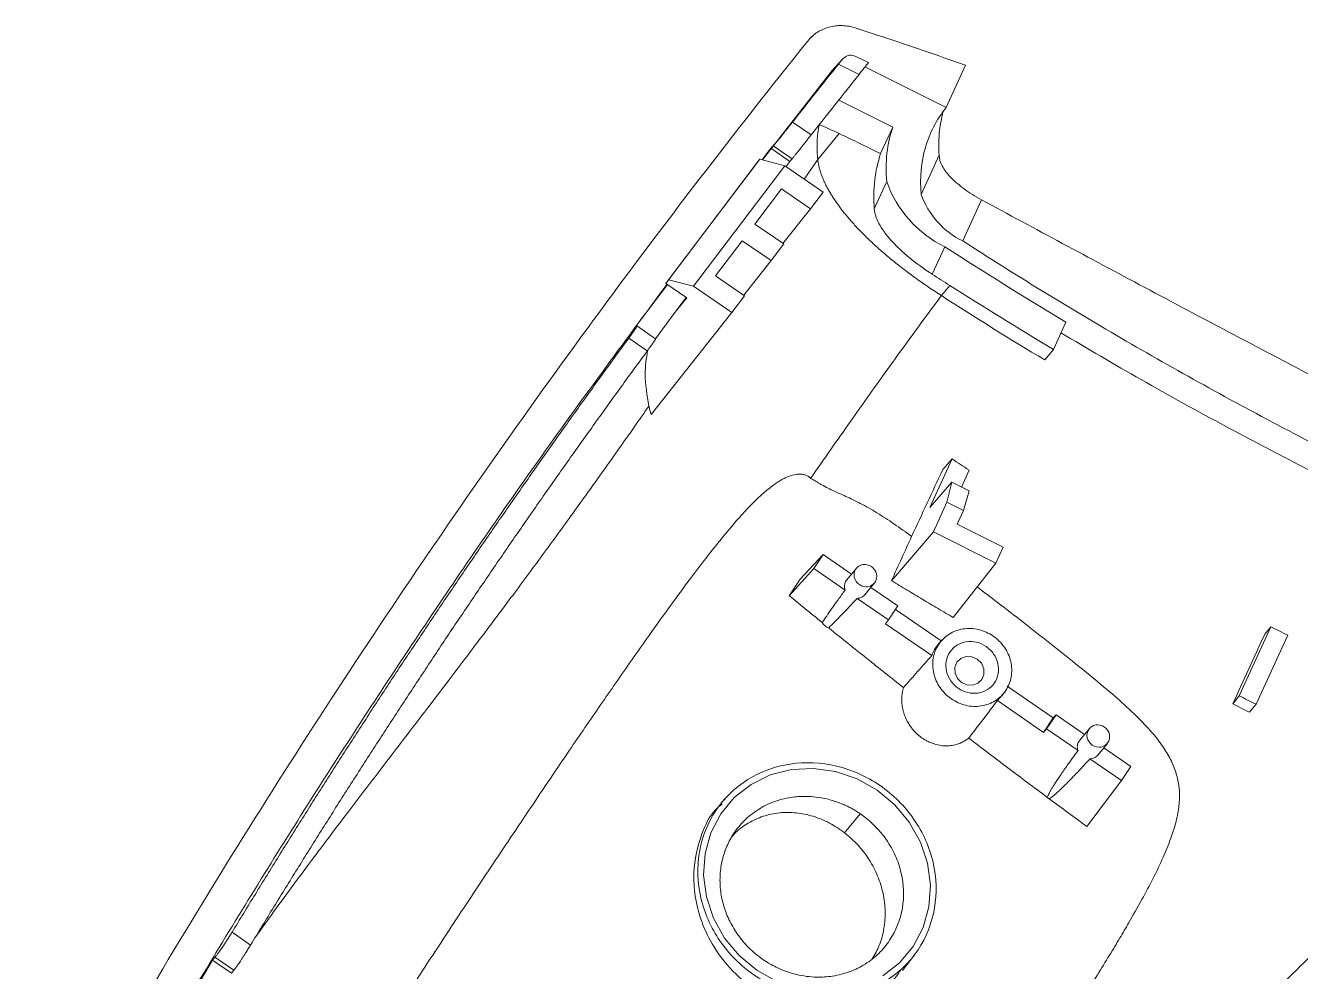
# Model space of a CAD drawing. Header units: inches. Extents: x 1424 to 4050, y 1126 to 1517.
# Drawn here: x 2724.01 to 2756.88, y 1257.58 to 1281.97 of the extents above; entities that cross this region are included whole.
import ezdxf

# ---------------------------------------------------------------- set-up
doc = ezdxf.new("R2010")
doc.units = ezdxf.units.IN
doc.header["$LTSCALE"] = 15

msp = doc.modelspace()

# ---------------------------------------------------------------- linework, layer by layer
at = {"color": 7, "linetype": 'Continuous', "lineweight": 15}
for p, q in [((2744.281, 1281.682), (2744.257, 1281.651)), ((2744.77, 1280.764), (2745.046, 1281.068)), ((2745.069, 1281.095), (2744.789, 1280.787)), ((2744.969, 1280.971), (2745.499, 1280.705)), ((2745.741, 1281.009), (2745.436, 1281.162)), ((2747.745, 1279.85), (2745.652, 1280.9)), ((2747.745, 1279.85), (2748.243, 1280.941)), ((2743.013, 1278.5), (2744.77, 1280.764)), ((2744.975, 1280.044), (2746.368, 1279.344)), ((2744.266, 1279.149), (2743.787, 1279.478)), ((2746.368, 1279.344), (2746.057, 1278.663)), ((2744.436, 1278.513), (2744.984, 1279.182)), ((2743.226, 1278.8), (2743.001, 1278.503)), ((2743.226, 1278.8), (2743.288, 1278.868)), ((2743.719, 1278.46), (2743.226, 1278.8)), ((2743.288, 1278.868), (2743.777, 1278.531)), ((2747.101, 1277.613), (2747.562, 1278.621)), ((2742.875, 1278.432), (2740.516, 1275.319)), ((2740.59, 1275.409), (2742.946, 1278.518)), ((2743.586, 1278.348), (2741.236, 1275.247)), ((2742.946, 1278.518), (2742.875, 1278.432)), ((2742.946, 1278.518), (2743.586, 1278.348)), ((2743.586, 1278.348), (2744.571, 1277.67)), ((2743.616, 1278.327), (2743.719, 1278.46)), ((2743.719, 1278.46), (2743.777, 1278.531)), ((2745.892, 1277.239), (2746.212, 1277.941)), ((2742.812, 1276.847), (2743.5, 1277.755)), ((2743.5, 1277.755), (2744.246, 1277.242)), ((2744.571, 1277.67), (2744.246, 1277.242)), ((2744.246, 1277.242), (2743.539, 1276.347)), ((2748.657, 1277.474), (2748.172, 1276.414)), ((2742.812, 1276.847), (2743.558, 1276.334)), ((2741.8, 1275.511), (2742.488, 1276.419)), ((2743.233, 1275.905), (2742.488, 1276.419)), ((2743.558, 1276.334), (2743.233, 1275.905)), ((2747.711, 1276.262), (2747.388, 1275.554)), ((2742.526, 1275.011), (2743.233, 1275.905)), ((2740.563, 1275.287), (2739.681, 1274.123)), ((2740.59, 1275.409), (2740.516, 1275.319)), ((2740.516, 1275.319), (2741.063, 1274.943)), ((2741.236, 1275.247), (2740.59, 1275.409)), ((2741.8, 1275.511), (2742.545, 1274.997)), ((2747.837, 1275.266), (2747.622, 1275.003)), ((2740.75, 1274.565), (2741.046, 1274.954)), ((2740.75, 1274.565), (2741.063, 1274.943)), ((2741.236, 1275.247), (2742.221, 1274.569)), ((2742.545, 1274.997), (2742.221, 1274.569)), ((2740.138, 1271.935), (2742.221, 1274.569)), ((2740.251, 1273.89), (2740.75, 1274.565)), ((2750.833, 1274.322), (2750.509, 1273.615)), ((2739.681, 1274.123), (2739.743, 1274.191)), ((2740.261, 1273.883), (2739.759, 1274.229)), ((2740.042, 1273.579), (2739.564, 1273.908)), ((2750.509, 1273.615), (2750.288, 1273.344)), ((2747.324, 1269.542), (2747.896, 1270.793)), ((2747.658, 1270.519), (2747.896, 1270.793)), ((2748.337, 1270.504), (2748.137, 1270.068)), ((2747.894, 1270.19), (2747.324, 1269.542)), ((2747.767, 1269.679), (2747.894, 1270.19)), ((2747.894, 1270.19), (2748.337, 1269.968)), ((2747.767, 1269.679), (2747.417, 1268.914)), ((2748.196, 1269.464), (2747.767, 1269.679)), ((2748.337, 1269.968), (2748.196, 1269.464)), ((2748.033, 1269.107), (2748.196, 1269.464)), ((2748.033, 1269.107), (2749.214, 1268.514)), ((2746.336, 1267.653), (2747.417, 1268.914)), ((2749.027, 1268.106), (2747.417, 1268.914)), ((2749.214, 1268.514), (2749.027, 1268.106)), ((2743.981, 1267.689), (2744.572, 1268.33)), ((2744.33, 1267.967), (2744.572, 1268.33)), ((2744.572, 1268.33), (2745.305, 1267.825)), ((2747.928, 1266.704), (2749.027, 1268.106)), ((2744.33, 1267.967), (2743.702, 1267.267)), ((2745.139, 1267.409), (2744.33, 1267.967)), ((2745.432, 1267.979), (2745.183, 1267.677)), ((2743.981, 1267.689), (2743.702, 1267.267)), ((2745.647, 1267.292), (2745.896, 1267.594)), ((2745.804, 1267.482), (2746.499, 1267.003)), ((2746.257, 1266.64), (2745.448, 1267.197)), ((2746.499, 1267.003), (2746.257, 1266.64)), ((2746.439, 1266.912), (2747.619, 1266.1)), ((2746.185, 1266.545), (2746.257, 1266.64)), ((2747.375, 1265.725), (2746.185, 1266.545)), ((2755.302, 1264.684), (2756.114, 1266.462)), ((2756.114, 1266.462), (2755.965, 1266.282)), ((2747.636, 1266.119), (2747.559, 1266.034)), ((2756.549, 1266.253), (2755.733, 1264.468)), ((2749.182, 1264.688), (2749.251, 1264.779)), ((2749.314, 1264.933), (2750.503, 1264.114)), ((2749.178, 1264.691), (2749.066, 1264.561)), ((2750.255, 1263.742), (2749.066, 1264.561)), ((2755.132, 1264.48), (2755.302, 1264.684)), ((2755.561, 1264.261), (2755.733, 1264.468)), ((2750.503, 1264.114), (2750.255, 1263.742)), ((2750.335, 1263.831), (2750.577, 1264.194)), ((2750.503, 1264.114), (2750.577, 1264.194)), ((2750.577, 1264.194), (2751.31, 1263.69)), ((2750.335, 1263.831), (2750.255, 1263.742)), ((2751.144, 1263.274), (2750.335, 1263.831)), ((2751.437, 1263.843), (2751.188, 1263.542)), ((2751.652, 1263.157), (2751.902, 1263.458)), ((2751.809, 1263.346), (2752.504, 1262.867)), ((2752.262, 1262.504), (2751.453, 1263.061)), ((2752.504, 1262.867), (2752.262, 1262.504)), ((2751.371, 1261.318), (2752.262, 1262.504)), ((2742.06, 1262.048), (2741.945, 1261.922)), ((2745.126, 1261.155), (2745.529, 1261.645)), ((2729.337, 1258.59), (2729.815, 1258.261)), ((2728.829, 1257.87), (2727.206, 1255.094)), ((2728.895, 1257.944), (2728.829, 1257.87)), ((2729.321, 1257.531), (2728.829, 1257.87)), ((2729.383, 1257.608), (2728.895, 1257.944)), ((2746.623, 1257.604), (2746.929, 1258.01)), ((2729.321, 1257.531), (2729.383, 1257.608))]:
    msp.add_line(p, q, dxfattribs=at)
at = {"color": 8, "linetype": 'Continuous', "lineweight": 15}
msp.add_line((2744.087, 1278.003), (2744.436, 1278.513), dxfattribs=at)
at = {"color": 7, "linetype": 'Continuous', "lineweight": 15, "flags": 128}
for points in [[(2748.143, 1265.027), (2748.282, 1264.965), (2748.43, 1264.958), (2748.565, 1265.008), (2748.667, 1265.107), (2748.719, 1265.239), (2748.715, 1265.385), (2748.654, 1265.523), (2748.546, 1265.631), (2748.407, 1265.693), (2748.258, 1265.7), (2748.123, 1265.65), (2748.022, 1265.551), (2747.969, 1265.419), (2747.974, 1265.273), (2748.035, 1265.135), (2748.143, 1265.027)], [(2742.866, 1257.61), (2742.411, 1257.988), (2742.034, 1258.441), (2741.748, 1258.951), (2741.565, 1259.499), (2741.491, 1260.064), (2741.529, 1260.623), (2741.679, 1261.156), (2741.933, 1261.642), (2742.283, 1262.062), (2742.715, 1262.401), (2743.212, 1262.644), (2743.755, 1262.784), (2744.324, 1262.814), (2744.896, 1262.733), (2745.45, 1262.545), (2745.964, 1262.256), (2746.418, 1261.878), (2746.795, 1261.425), (2747.081, 1260.915), (2747.265, 1260.367), (2747.339, 1259.803), (2747.3, 1259.243), (2747.151, 1258.71), (2746.896, 1258.224), (2746.546, 1257.804), (2746.114, 1257.465)], [(2743.379, 1257.322), (2742.866, 1257.61)]]:
    msp.add_lwpolyline(points, dxfattribs=at)
at = {"color": 7, "linetype": 'Continuous', "lineweight": 15}
for centre, radius, start, end in [((2713.401, 1182.789), 104.153, 70.45578, 72.10626), ((2749.01, 1278.93), 2.967, 199.4769, 244.0578), ((2749.1, 1278.32), 2.12, 199.4769, 244.0578)]:
    msp.add_arc(centre, radius, start, end, dxfattribs=at)
for points, knots in [([(2745.402, 1281.904), (2745.289, 1281.94), (2745.176, 1281.96), (2744.946, 1281.967), (2744.832, 1281.953), (2744.616, 1281.894), (2744.513, 1281.848), (2744.329, 1281.728), (2744.246, 1281.653), (2744.177, 1281.567)], [0, 0, 0, 0, 0.25, 0.25, 0.5, 0.5, 0.75, 0.75, 1, 1, 1, 1]), ([(2744.177, 1281.567), (2742.288, 1279.213), (2740.451, 1276.819), (2736.878, 1271.954), (2735.143, 1269.481), (2731.779, 1264.466), (2730.149, 1261.921), (2726.999, 1256.762), (2725.478, 1254.149), (2724.012, 1251.502)], [0, 0, 0, 0, 0.25, 0.25, 0.5, 0.5, 0.75, 0.75, 1, 1, 1, 1]), ([(2745.046, 1281.068), (2745.083, 1281.104), (2745.161, 1281.182), (2745.298, 1281.213), (2745.388, 1281.179), (2745.436, 1281.161)], [0, 0, 0, 0, 0.293119, 0.623629, 1, 1, 1, 1]), ([(2744.969, 1280.971), (2744.771, 1280.723), (2744.375, 1280.227), (2743.983, 1279.728), (2743.787, 1279.478)], [0, 0, 0, 0, 0.4999875, 1, 1, 1, 1]), ([(2745.499, 1280.705), (2745.544, 1280.761), (2745.632, 1280.871), (2745.706, 1280.964), (2745.734, 1280.999), (2745.746, 1281.015), (2745.741, 1281.009), (2745.741, 1281.008)], [0, 0, 0, 0, 0.331432, 0.658022, 0.830185, 0.996632, 1, 1, 1, 1]), ([(2744.266, 1279.149), (2744.47, 1279.409), (2744.88, 1279.929), (2745.293, 1280.446), (2745.499, 1280.705)], [0, 0, 0, 0, 0.500013, 1, 1, 1, 1]), ([(2747.101, 1277.613), (2747.066, 1278.045), (2747.102, 1278.45), (2747.318, 1279.199), (2747.496, 1279.541), (2747.745, 1279.85)], [0, 0, 0, 0, 0.5, 0.5, 1, 1, 1, 1]), ([(2747.663, 1279.727), (2747.629, 1279.576), (2747.55, 1279.23), (2747.558, 1278.84), (2747.562, 1278.621)], [0, 0, 0, 0, 0.436728, 1, 1, 1, 1]), ([(2743.787, 1279.478), (2743.775, 1279.463), (2743.753, 1279.435), (2743.719, 1279.391), (2743.686, 1279.35), (2743.656, 1279.312), (2743.628, 1279.278), (2743.603, 1279.246), (2743.58, 1279.218), (2743.56, 1279.193), (2743.543, 1279.172), (2743.528, 1279.154), (2743.516, 1279.139), (2743.506, 1279.127), (2743.476, 1279.09), (2743.427, 1279.03), (2743.368, 1278.959), (2743.32, 1278.904), (2743.298, 1278.88), (2743.288, 1278.868)], [0, 0, 0, 0, 0.064004, 0.123764, 0.179277, 0.230545, 0.277566, 0.32034, 0.358866, 0.393144, 0.423174, 0.448955, 0.470487, 0.487769, 0.500802, 0.634244, 0.761916, 0.88383, 1, 1, 1, 1]), ([(2744.436, 1278.513), (2744.432, 1278.559), (2744.423, 1278.651), (2744.417, 1278.786), (2744.417, 1278.919), (2744.423, 1279.048), (2744.434, 1279.174), (2744.451, 1279.297), (2744.466, 1279.377), (2744.474, 1279.417)], [0, 0, 0, 0, 0.145428, 0.290013, 0.433747, 0.576619, 0.718624, 0.859754, 1, 1, 1, 1]), ([(2744.984, 1279.182), (2744.891, 1279.225), (2744.722, 1279.305), (2744.552, 1279.382), (2744.474, 1279.417)], [0, 0, 0, 0, 0.546016, 1, 1, 1, 1]), ([(2743.777, 1278.531), (2743.782, 1278.537), (2743.791, 1278.549), (2743.81, 1278.572), (2743.831, 1278.599), (2743.856, 1278.629), (2743.883, 1278.663), (2743.913, 1278.701), (2743.945, 1278.742), (2743.982, 1278.789), (2744.026, 1278.844), (2744.078, 1278.909), (2744.137, 1278.984), (2744.201, 1279.066), (2744.244, 1279.12), (2744.266, 1279.149)], [0, 0, 0, 0, 0.060196, 0.121048, 0.182559, 0.244732, 0.307569, 0.371073, 0.435246, 0.50009, 0.579873, 0.66976, 0.769746, 0.879828, 1, 1, 1, 1]), ([(2747.562, 1278.621), (2747.566, 1278.533), (2747.594, 1278.441), (2747.671, 1278.297), (2747.703, 1278.247), (2747.777, 1278.148), (2747.862, 1278.049), (2747.966, 1277.95), (2748.082, 1277.851), (2748.145, 1277.801), (2748.344, 1277.656), (2748.493, 1277.563), (2748.657, 1277.474)], [0, 0, 0, 0, 0.25, 0.25, 0.375, 0.375, 0.5, 0.625, 0.625, 0.75, 0.75, 1, 1, 1, 1]), ([(2747.622, 1275.003), (2747.565, 1275.04), (2747.451, 1275.114), (2747.285, 1275.226), (2747.123, 1275.338), (2746.965, 1275.45), (2746.812, 1275.563), (2746.663, 1275.675), (2746.518, 1275.787), (2746.379, 1275.899), (2746.243, 1276.01), (2746.113, 1276.121), (2745.987, 1276.231), (2745.866, 1276.341), (2745.75, 1276.45), (2745.64, 1276.558), (2745.534, 1276.665), (2745.433, 1276.771), (2745.337, 1276.875), (2745.246, 1276.979), (2745.16, 1277.082), (2745.079, 1277.183), (2745.002, 1277.283), (2744.931, 1277.381), (2744.864, 1277.479), (2744.803, 1277.574), (2744.746, 1277.668), (2744.694, 1277.761), (2744.646, 1277.851), (2744.604, 1277.94), (2744.566, 1278.028), (2744.533, 1278.113), (2744.504, 1278.197), (2744.48, 1278.279), (2744.461, 1278.359), (2744.445, 1278.437), (2744.439, 1278.488), (2744.436, 1278.513)], [0, 0, 0, 0, 0.0312493, 0.0623397, 0.0932703, 0.1240405, 0.1546494, 0.1850963, 0.2153804, 0.2455015, 0.2754593, 0.3052541, 0.3348865, 0.3643574, 0.3936684, 0.4228214, 0.4518187, 0.4806624, 0.5093537, 0.5378937, 0.5662829, 0.5945216, 0.6226099, 0.6505476, 0.6783346, 0.7059706, 0.7334553, 0.7607884, 0.7879698, 0.8149996, 0.8418778, 0.8686048, 0.8951812, 0.9216076, 0.9478853, 0.9740156, 1, 1, 1, 1]), ([(2747.388, 1275.554), (2747.166, 1275.697), (2746.966, 1275.843), (2746.696, 1276.065), (2746.61, 1276.141), (2746.453, 1276.29), (2746.31, 1276.437), (2746.195, 1276.581), (2746.093, 1276.723), (2746.049, 1276.793), (2745.941, 1276.996), (2745.9, 1277.122), (2745.892, 1277.239)], [0, 0, 0, 0, 0.25, 0.25, 0.375, 0.375, 0.5, 0.625, 0.625, 0.75, 0.75, 1, 1, 1, 1]), ([(2748.657, 1277.474), (2750.03, 1276.73), (2751.433, 1275.976), (2754.302, 1274.447), (2755.757, 1273.678), (2757.971, 1272.519), (2758.711, 1272.134), (2760.192, 1271.367), (2760.934, 1270.984), (2763.162, 1269.842), (2764.652, 1269.086), (2766.146, 1268.337)], [0, 0, 0, 0, 0.25, 0.25, 0.5, 0.5, 0.625, 0.625, 0.75, 0.75, 1, 1, 1, 1]), ([(2765.65, 1267.253), (2764.106, 1267.897), (2762.574, 1268.577), (2759.536, 1270.005), (2758.039, 1270.75), (2755.83, 1271.909), (2755.102, 1272.302), (2753.666, 1273.097), (2752.957, 1273.499), (2750.859, 1274.722), (2749.497, 1275.558), (2748.172, 1276.414)], [0, 0, 0, 0, 0.25, 0.25, 0.5, 0.5, 0.625, 0.625, 0.75, 0.75, 1, 1, 1, 1]), ([(2724.996, 1251.291), (2725.412, 1252.034), (2726.662, 1254.264), (2728.824, 1257.934), (2731.515, 1262.275), (2734.313, 1266.546), (2737.304, 1270.903), (2739.432, 1273.783), (2740.55, 1275.296)], [0, 0, 0, 0, 0.089168, 0.267558, 0.445948, 0.624337, 0.802727, 1, 1, 1, 1]), ([(2747.621, 1275.003), (2747.473, 1274.803), (2747.171, 1274.394), (2746.715, 1273.769), (2746.246, 1273.119), (2745.765, 1272.446), (2745.271, 1271.749), (2744.764, 1271.028), (2744.424, 1270.54), (2744.251, 1270.292)], [0, 0, 0, 0, 0.128184, 0.261254, 0.399211, 0.542059, 0.689803, 0.842448, 1, 1, 1, 1]), ([(2739.773, 1274.218), (2739.773, 1274.218), (2739.785, 1274.228), (2739.757, 1274.182), (2739.701, 1274.098), (2739.632, 1274.001), (2739.587, 1273.94), (2739.564, 1273.908)], [0, 0, 0, 0, 0.01394, 0.343629, 0.646411, 0.817009, 1, 1, 1, 1]), ([(2750.705, 1274.044), (2751.39, 1273.639), (2752.785, 1272.814), (2754.83, 1271.689), (2756.801, 1270.654), (2758.67, 1269.72), (2760.567, 1268.812), (2761.851, 1268.235), (2762.493, 1267.946)], [0, 0, 0, 0, 0.183722, 0.374403, 0.529984, 0.685567, 0.842783, 1, 1, 1, 1]), ([(2739.564, 1273.908), (2739.338, 1273.598), (2738.885, 1272.978), (2738.213, 1272.044), (2737.545, 1271.106), (2736.883, 1270.164), (2736.226, 1269.219), (2735.573, 1268.271), (2734.927, 1267.319), (2734.285, 1266.363), (2733.648, 1265.404), (2733.017, 1264.441), (2732.39, 1263.475), (2731.769, 1262.505), (2731.153, 1261.532), (2730.542, 1260.555), (2729.936, 1259.575), (2729.536, 1258.918), (2729.337, 1258.59)], [0, 0, 0, 0, 0.062526, 0.125042, 0.187548, 0.250047, 0.312539, 0.375027, 0.437511, 0.499995, 0.562478, 0.624963, 0.687452, 0.749945, 0.812445, 0.874953, 0.937471, 1, 1, 1, 1]), ([(2740.042, 1273.579), (2740.071, 1273.618), (2740.123, 1273.69), (2740.188, 1273.78), (2740.233, 1273.844), (2740.253, 1273.875), (2740.263, 1273.891), (2740.258, 1273.885), (2740.258, 1273.885)], [0, 0, 0, 0, 0.228207, 0.413885, 0.656603, 0.830275, 0.997529, 1, 1, 1, 1]), ([(2729.815, 1258.261), (2730.014, 1258.589), (2730.414, 1259.246), (2731.02, 1260.226), (2731.631, 1261.203), (2732.247, 1262.176), (2732.868, 1263.146), (2733.494, 1264.112), (2734.126, 1265.075), (2734.762, 1266.034), (2735.404, 1266.99), (2736.051, 1267.942), (2736.703, 1268.89), (2737.36, 1269.835), (2738.023, 1270.777), (2738.691, 1271.714), (2739.363, 1272.649), (2739.816, 1273.269), (2740.042, 1273.579)], [0, 0, 0, 0, 0.062529, 0.125047, 0.187555, 0.250055, 0.312548, 0.375037, 0.437522, 0.500005, 0.562489, 0.624973, 0.687461, 0.749953, 0.812452, 0.874958, 0.937473, 1, 1, 1, 1]), ([(2740.082, 1272.156), (2740.035, 1272.439), (2739.948, 1272.956), (2740.017, 1273.391), (2740.048, 1273.587)], [0, 0, 0, 0, 0.547701, 1, 1, 1, 1]), ([(2740.082, 1272.156), (2740.09, 1272.12), (2740.106, 1272.048), (2740.128, 1271.973), (2740.138, 1271.935)], [0, 0, 0, 0, 0.498591, 1, 1, 1, 1]), ([(2730.085, 1249.749), (2730.08, 1249.763), (2730.072, 1249.791), (2730.063, 1249.835), (2730.056, 1249.883), (2730.052, 1249.935), (2730.05, 1249.991), (2730.052, 1250.051), (2730.056, 1250.132), (2730.068, 1250.234), (2730.09, 1250.357), (2730.133, 1250.534), (2730.21, 1250.773), (2730.354, 1251.139), (2730.577, 1251.611), (2730.894, 1252.211), (2731.254, 1252.841), (2731.645, 1253.494), (2732.06, 1254.17), (2732.526, 1254.911), (2733.26, 1256.068), (2734.115, 1257.398), (2735.087, 1258.881), (2735.994, 1260.248), (2736.958, 1261.689), (2737.911, 1263.102), (2738.778, 1264.369), (2739.503, 1265.414), (2740.147, 1266.327), (2740.68, 1267.069), (2741.164, 1267.726), (2741.718, 1268.452), (2742.329, 1269.206), (2742.873, 1269.778), (2743.201, 1270.049), (2743.325, 1270.141), (2743.432, 1270.213), (2743.524, 1270.267), (2743.614, 1270.313), (2743.728, 1270.361), (2743.86, 1270.399), (2743.996, 1270.407), (2744.103, 1270.386), (2744.185, 1270.351), (2744.23, 1270.312), (2744.252, 1270.293)], [0, 0, 0, 0, 0.001492, 0.003097, 0.004828, 0.006696, 0.008708, 0.010871, 0.013191, 0.017631, 0.022274, 0.02714, 0.03834, 0.051055, 0.073026, 0.09998, 0.131965, 0.159753, 0.191297, 0.227007, 0.26454, 0.354886, 0.414852, 0.474287, 0.548297, 0.61838, 0.6736, 0.727259, 0.76626, 0.803281, 0.833225, 0.860808, 0.90917, 0.946066, 0.953281, 0.959956, 0.96457, 0.968808, 0.972871, 0.97696, 0.983787, 0.989731, 0.993391, 0.996754, 1, 1, 1, 1]), ([(2747.658, 1270.519), (2747.524, 1270.232), (2747.256, 1269.656), (2746.988, 1269.082), (2746.854, 1268.794)], [0, 0, 0, 0, 0.498255, 1, 1, 1, 1]), ([(2744.251, 1270.292), (2744.266, 1270.285), (2744.297, 1270.27), (2744.346, 1270.243), (2744.403, 1270.209), (2744.466, 1270.168), (2744.619, 1270.074), (2744.823, 1269.979), (2745.064, 1269.873), (2745.242, 1269.79), (2745.395, 1269.717), (2745.634, 1269.596), (2745.968, 1269.403), (2746.41, 1269.119), (2746.704, 1268.904), (2746.854, 1268.794)], [0, 0, 0, 0, 0.016515, 0.035318, 0.056439, 0.083825, 0.110201, 0.236916, 0.31178, 0.377747, 0.434841, 0.483092, 0.646108, 0.818208, 1, 1, 1, 1]), ([(2746.854, 1268.794), (2746.769, 1268.607), (2746.596, 1268.226), (2746.424, 1267.846), (2746.336, 1267.653)], [0, 0, 0, 0, 0.491803, 1, 1, 1, 1]), ([(2745.818, 1268.016), (2745.883, 1267.972), (2745.931, 1267.902), (2745.965, 1267.753), (2745.952, 1267.674), (2745.87, 1267.552), (2745.803, 1267.51), (2745.654, 1267.488), (2745.573, 1267.507), (2745.443, 1267.597), (2745.395, 1267.666), (2745.361, 1267.815), (2745.374, 1267.894), (2745.455, 1268.016), (2745.522, 1268.058), (2745.671, 1268.081), (2745.753, 1268.061), (2745.818, 1268.016)], [0, 0, 0, 0, 0.125, 0.125, 0.25, 0.25, 0.375, 0.375, 0.5, 0.5, 0.625, 0.625, 0.75, 0.75, 0.875, 0.875, 1, 1, 1, 1]), ([(2744.552, 1266.572), (2744.59, 1266.629), (2744.671, 1266.753), (2744.807, 1266.949), (2744.965, 1267.171), (2745.079, 1267.327), (2745.139, 1267.409)], [0, 0, 0, 0, 0.200068, 0.433419, 0.700061, 1, 1, 1, 1]), ([(2745.184, 1267.676), (2745.178, 1267.67), (2745.158, 1267.647), (2745.136, 1267.6), (2745.121, 1267.538), (2745.121, 1267.473), (2745.133, 1267.431), (2745.139, 1267.409)], [0, 0, 0, 0, 0.096962, 0.322722, 0.548481, 0.774241, 1, 1, 1, 1]), ([(2746.336, 1267.653), (2746.47, 1267.571), (2746.737, 1267.41), (2747.138, 1267.171), (2747.533, 1266.935), (2747.797, 1266.781), (2747.928, 1266.704)], [0, 0, 0, 0, 0.255406, 0.507194, 0.755385, 1, 1, 1, 1]), ([(2748.547, 1267.493), (2748.72, 1267.361), (2749.114, 1267.058), (2749.74, 1266.576), (2750.413, 1266.047), (2751.058, 1265.535), (2751.66, 1265.044), (2752.202, 1264.582), (2752.686, 1264.136), (2753.071, 1263.728), (2753.357, 1263.352), (2753.625, 1262.899), (2753.769, 1262.401), (2753.759, 1261.896), (2753.687, 1261.468), (2753.541, 1261.008), (2753.334, 1260.5), (2753.081, 1259.973), (2752.782, 1259.409), (2752.492, 1258.898), (2752.212, 1258.421), (2751.943, 1257.977), (2751.631, 1257.47), (2751.305, 1256.951), (2750.993, 1256.464), (2750.683, 1255.986), (2750.347, 1255.472), (2750.02, 1254.977), (2749.811, 1254.663), (2749.732, 1254.545)], [0, 0, 0, 0, 0.03888, 0.088764, 0.140271, 0.190086, 0.23399, 0.276854, 0.315122, 0.349284, 0.375026, 0.397908, 0.442097, 0.465694, 0.490311, 0.522552, 0.556029, 0.5935, 0.632835, 0.676778, 0.704917, 0.737875, 0.775649, 0.818239, 0.854955, 0.886054, 0.927441, 0.972647, 1, 1, 1, 1]), ([(2743.702, 1267.267), (2743.834, 1267.158), (2744.117, 1266.926), (2744.401, 1266.695), (2744.552, 1266.572)], [0, 0, 0, 0, 0.469543, 1, 1, 1, 1]), ([(2745.448, 1267.197), (2745.313, 1267.05), (2745.076, 1266.793), (2744.826, 1266.544), (2744.719, 1266.437)], [0, 0, 0, 0, 0.568672, 1, 1, 1, 1]), ([(2745.448, 1267.197), (2745.469, 1267.199), (2745.513, 1267.203), (2745.572, 1267.228), (2745.617, 1267.259), (2745.638, 1267.284), (2745.645, 1267.294)], [0, 0, 0, 0, 0.2800723, 0.5601446, 0.8402169, 1, 1, 1, 1]), ([(2744.719, 1266.437), (2744.883, 1266.304), (2745.208, 1266.041), (2745.694, 1265.652), (2746.172, 1265.272), (2746.489, 1265.022), (2746.646, 1264.898)], [0, 0, 0, 0, 0.257715, 0.510273, 0.757694, 1, 1, 1, 1]), ([(2747.878, 1264.608), (2747.765, 1264.686), (2747.666, 1264.785), (2747.511, 1265.01), (2747.455, 1265.136), (2747.395, 1265.396), (2747.39, 1265.53), (2747.434, 1265.785), (2747.482, 1265.906), (2747.624, 1266.118), (2747.717, 1266.208), (2747.934, 1266.344), (2748.058, 1266.39), (2748.317, 1266.43), (2748.453, 1266.424), (2748.716, 1266.361), (2748.843, 1266.304), (2749.07, 1266.148), (2749.169, 1266.049), (2749.324, 1265.824), (2749.38, 1265.698), (2749.44, 1265.438), (2749.444, 1265.304), (2749.4, 1265.049), (2749.352, 1264.928), (2749.211, 1264.716), (2749.118, 1264.626), (2748.901, 1264.49), (2748.777, 1264.444), (2748.517, 1264.404), (2748.381, 1264.41), (2748.118, 1264.473), (2747.991, 1264.53), (2747.878, 1264.608)], [0, 0, 0, 0, 0.0625, 0.0625, 0.125, 0.125, 0.1875, 0.1875, 0.25, 0.25, 0.3125, 0.3125, 0.375, 0.375, 0.4375, 0.4375, 0.5, 0.5, 0.5625, 0.5625, 0.625, 0.625, 0.6875, 0.6875, 0.75, 0.75, 0.8125, 0.8125, 0.875, 0.875, 0.9375, 0.9375, 1, 1, 1, 1]), ([(2748.776, 1265.955), (2748.701, 1266.007), (2748.616, 1266.045), (2748.441, 1266.087), (2748.351, 1266.091), (2748.178, 1266.065), (2748.095, 1266.034), (2747.951, 1265.944), (2747.889, 1265.884), (2747.795, 1265.743), (2747.763, 1265.662), (2747.734, 1265.492), (2747.737, 1265.403), (2747.777, 1265.23), (2747.814, 1265.146), (2747.917, 1264.996), (2747.983, 1264.931), (2748.133, 1264.827), (2748.218, 1264.789), (2748.393, 1264.747), (2748.483, 1264.743), (2748.656, 1264.77), (2748.739, 1264.8), (2748.883, 1264.89), (2748.945, 1264.951), (2749.039, 1265.091), (2749.071, 1265.172), (2749.1, 1265.342), (2749.098, 1265.431), (2749.058, 1265.604), (2749.02, 1265.688), (2748.917, 1265.838), (2748.851, 1265.903), (2748.776, 1265.955)], [0, 0, 0, 0, 0.0625, 0.0625, 0.125, 0.125, 0.1875, 0.1875, 0.25, 0.25, 0.3125, 0.3125, 0.375, 0.375, 0.4375, 0.4375, 0.5, 0.5, 0.5625, 0.5625, 0.625, 0.625, 0.6875, 0.6875, 0.75, 0.75, 0.8125, 0.8125, 0.875, 0.875, 0.9375, 0.9375, 1, 1, 1, 1]), ([(2750.883, 1252.452), (2751.082, 1252.62), (2751.505, 1252.975), (2752.177, 1253.538), (2752.964, 1254.199), (2753.826, 1254.929), (2754.997, 1255.946), (2756.382, 1257.209), (2757.893, 1258.726), (2759.447, 1260.423), (2760.741, 1261.931), (2761.848, 1263.284), (2762.552, 1264.167), (2763.168, 1264.956), (2763.698, 1265.642), (2764.046, 1266.1), (2764.219, 1266.328)], [0, 0, 0, 0, 0.0413079, 0.0874621, 0.1384359, 0.2032759, 0.2648709, 0.3814118, 0.4959422, 0.598211, 0.7386187, 0.8029714, 0.8674265, 0.9121455, 0.9563352, 1, 1, 1, 1]), ([(2755.965, 1266.282), (2755.826, 1265.982), (2755.548, 1265.38), (2755.271, 1264.781), (2755.132, 1264.48)], [0, 0, 0, 0, 0.498425, 1, 1, 1, 1]), ([(2747.564, 1266.03), (2747.533, 1265.997), (2747.45, 1265.909), (2747.404, 1265.796), (2747.375, 1265.725)], [0, 0, 0, 0, 0.376376, 1, 1, 1, 1]), ([(2746.646, 1264.898), (2746.639, 1264.875), (2746.626, 1264.829), (2746.612, 1264.757), (2746.603, 1264.683), (2746.599, 1264.607), (2746.6, 1264.529), (2746.607, 1264.451), (2746.62, 1264.372), (2746.638, 1264.292), (2746.666, 1264.2), (2746.708, 1264.093), (2746.772, 1263.973), (2746.854, 1263.853), (2746.954, 1263.736), (2747.035, 1263.668), (2747.076, 1263.633)], [0, 0, 0, 0, 0.053407, 0.107301, 0.16169, 0.216584, 0.271989, 0.327914, 0.384365, 0.441351, 0.498879, 0.586336, 0.680157, 0.780362, 0.88697, 1, 1, 1, 1]), ([(2755.132, 1264.48), (2755.204, 1264.443), (2755.346, 1264.37), (2755.49, 1264.297), (2755.561, 1264.261)], [0, 0, 0, 0, 0.499968, 1, 1, 1, 1]), ([(2755.733, 1264.468), (2755.661, 1264.504), (2755.517, 1264.576), (2755.373, 1264.648), (2755.302, 1264.684)], [0, 0, 0, 0, 0.5, 1, 1, 1, 1]), ([(2751.823, 1263.881), (2751.888, 1263.836), (2751.936, 1263.766), (2751.97, 1263.617), (2751.957, 1263.538), (2751.876, 1263.417), (2751.808, 1263.375), (2751.659, 1263.352), (2751.578, 1263.371), (2751.448, 1263.461), (2751.4, 1263.53), (2751.366, 1263.68), (2751.379, 1263.759), (2751.46, 1263.88), (2751.527, 1263.922), (2751.677, 1263.945), (2751.758, 1263.925), (2751.823, 1263.881)], [0, 0, 0, 0, 0.125, 0.125, 0.25, 0.25, 0.375, 0.375, 0.5, 0.5, 0.625, 0.625, 0.75, 0.75, 0.875, 0.875, 1, 1, 1, 1]), ([(2747.076, 1263.633), (2747.094, 1263.62), (2747.133, 1263.591), (2747.201, 1263.547), (2747.287, 1263.501), (2747.412, 1263.447), (2747.56, 1263.407), (2747.722, 1263.391), (2747.865, 1263.398), (2748, 1263.425), (2748.123, 1263.469), (2748.232, 1263.525), (2748.295, 1263.573), (2748.326, 1263.596)], [0, 0, 0, 0, 0.045624, 0.102788, 0.171497, 0.251755, 0.395509, 0.501889, 0.612107, 0.717025, 0.816644, 0.910967, 1, 1, 1, 1]), ([(2748.326, 1263.596), (2748.493, 1263.468), (2748.827, 1263.213), (2749.332, 1262.831), (2749.841, 1262.449), (2750.182, 1262.195), (2750.353, 1262.068)], [0, 0, 0, 0, 0.248783, 0.498363, 0.748761, 1, 1, 1, 1]), ([(2751.189, 1263.54), (2751.183, 1263.534), (2751.163, 1263.512), (2751.141, 1263.465), (2751.126, 1263.403), (2751.126, 1263.337), (2751.138, 1263.295), (2751.144, 1263.274)], [0, 0, 0, 0, 0.096962, 0.322722, 0.548481, 0.774241, 1, 1, 1, 1]), ([(2750.353, 1262.068), (2750.357, 1262.079), (2750.366, 1262.105), (2750.386, 1262.147), (2750.412, 1262.197), (2750.445, 1262.256), (2750.485, 1262.323), (2750.532, 1262.398), (2750.616, 1262.527), (2750.746, 1262.719), (2750.932, 1262.984), (2751.07, 1263.172), (2751.144, 1263.274)], [0, 0, 0, 0, 0.024161, 0.055783, 0.094887, 0.141484, 0.195582, 0.257184, 0.326294, 0.514454, 0.739019, 1, 1, 1, 1]), ([(2751.453, 1263.061), (2751.475, 1263.063), (2751.518, 1263.068), (2751.577, 1263.093), (2751.622, 1263.123), (2751.643, 1263.149), (2751.65, 1263.158)], [0, 0, 0, 0, 0.2800723, 0.5601446, 0.8402169, 1, 1, 1, 1]), ([(2742.788, 1257.494), (2742.447, 1257.729), (2742.149, 1258.027), (2741.681, 1258.706), (2741.513, 1259.085), (2741.332, 1259.869), (2741.319, 1260.273), (2741.451, 1261.042), (2741.596, 1261.408), (2742.022, 1262.047), (2742.303, 1262.319), (2742.957, 1262.729), (2743.331, 1262.867), (2744.114, 1262.986), (2744.524, 1262.968), (2745.317, 1262.778), (2745.7, 1262.607), (2746.382, 1262.137), (2746.681, 1261.839), (2747.148, 1261.16), (2747.317, 1260.781), (2747.498, 1259.997), (2747.511, 1259.593), (2747.378, 1258.824), (2747.233, 1258.458), (2746.807, 1257.819), (2746.527, 1257.547), (2745.872, 1257.137), (2745.499, 1256.999), (2744.715, 1256.88), (2744.306, 1256.898), (2743.512, 1257.088), (2743.129, 1257.259), (2742.788, 1257.494)], [0, 0, 0, 0, 0.0625, 0.0625, 0.125, 0.125, 0.1875, 0.1875, 0.25, 0.25, 0.3125, 0.3125, 0.375, 0.375, 0.4375, 0.4375, 0.5, 0.5, 0.5625, 0.5625, 0.625, 0.625, 0.6875, 0.6875, 0.75, 0.75, 0.8125, 0.8125, 0.875, 0.875, 0.9375, 0.9375, 1, 1, 1, 1]), ([(2751.453, 1263.061), (2751.366, 1262.967), (2751.206, 1262.793), (2750.978, 1262.555), (2750.803, 1262.378), (2750.675, 1262.254), (2750.589, 1262.174), (2750.515, 1262.111), (2750.457, 1262.063), (2750.419, 1262.04), (2750.403, 1262.031)], [0, 0, 0, 0, 0.261861, 0.487006, 0.675445, 0.770037, 0.849772, 0.91466, 0.964721, 1, 1, 1, 1]), ([(2741.968, 1261.897), (2741.909, 1261.848), (2741.672, 1261.651), (2741.393, 1261.051), (2741.214, 1260.278), (2741.261, 1259.5), (2741.427, 1258.845), (2741.749, 1258.18), (2742.241, 1257.554), (2742.901, 1257.026), (2743.665, 1256.68), (2744.444, 1256.553), (2745.153, 1256.622), (2745.752, 1256.849), (2746.261, 1257.162), (2746.48, 1257.479), (2746.586, 1257.633)], [0, 0, 0, 0, 0.025186, 0.101994, 0.2068, 0.267323, 0.333197, 0.404461, 0.481149, 0.563292, 0.650917, 0.732012, 0.807234, 0.876581, 0.940057, 1, 1, 1, 1]), ([(2745.529, 1261.645), (2745.5, 1261.665), (2745.438, 1261.706), (2745.338, 1261.765), (2745.226, 1261.825), (2745.103, 1261.882), (2744.968, 1261.937), (2744.821, 1261.987), (2744.54, 1262.063), (2744.174, 1262.108), (2743.788, 1262.079), (2743.517, 1262.023), (2743.23, 1261.932), (2742.888, 1261.764), (2742.539, 1261.487), (2742.311, 1261.21), (2742.175, 1260.983), (2742.092, 1260.814), (2742.025, 1260.638), (2741.973, 1260.456), (2741.937, 1260.27), (2741.917, 1260.08), (2741.913, 1259.888), (2741.925, 1259.694), (2741.954, 1259.499), (2742, 1259.305), (2742.063, 1259.111), (2742.143, 1258.92), (2742.241, 1258.731), (2742.358, 1258.547), (2742.494, 1258.368), (2742.65, 1258.196), (2742.826, 1258.032), (2742.957, 1257.937), (2743.023, 1257.888)], [0, 0, 0, 0, 0.013965, 0.029219, 0.045768, 0.063624, 0.082807, 0.103332, 0.125157, 0.198719, 0.250023, 0.282385, 0.31253, 0.374992, 0.440731, 0.499854, 0.526226, 0.552697, 0.579194, 0.60565, 0.631992, 0.658265, 0.684601, 0.711115, 0.737847, 0.764806, 0.792027, 0.819614, 0.847692, 0.876393, 0.905866, 0.936284, 0.967677, 1, 1, 1, 1]), ([(2750.403, 1262.031), (2750.566, 1261.91), (2750.888, 1261.672), (2751.211, 1261.435), (2751.371, 1261.318)], [0, 0, 0, 0, 0.50588, 1, 1, 1, 1]), ([(2745.126, 1261.155), (2744.998, 1261.244), (2744.742, 1261.423), (2744.316, 1261.591), (2743.879, 1261.683), (2743.443, 1261.683), (2743.023, 1261.594), (2742.641, 1261.414), (2742.369, 1261.228), (2742.252, 1261.083), (2742.223, 1261.048)], [0, 0, 0, 0, 0.136459, 0.273583, 0.410295, 0.546427, 0.683515, 0.8204, 0.956988, 1, 1, 1, 1]), ([(2743.023, 1257.888), (2743.051, 1257.869), (2743.119, 1257.823), (2743.244, 1257.749), (2743.415, 1257.661), (2743.633, 1257.571), (2743.966, 1257.472), (2744.37, 1257.418), (2744.841, 1257.448), (2745.266, 1257.56), (2745.671, 1257.76), (2746.017, 1258.032), (2746.397, 1258.488), (2746.677, 1259.194), (2746.65, 1259.972), (2746.452, 1260.563), (2746.267, 1260.893), (2746.098, 1261.12), (2745.976, 1261.262), (2745.84, 1261.398), (2745.692, 1261.528), (2745.584, 1261.606), (2745.529, 1261.645)], [0, 0, 0, 0, 0.013099, 0.032192, 0.057271, 0.088327, 0.125359, 0.195063, 0.250425, 0.316278, 0.375493, 0.438278, 0.50055, 0.625557, 0.749331, 0.811282, 0.87437, 0.898244, 0.922738, 0.947861, 0.973614, 1, 1, 1, 1]), ([(2745.842, 1257.909), (2745.907, 1258.021), (2746.045, 1258.259), (2746.154, 1258.679), (2746.187, 1259.133), (2746.131, 1259.592), (2745.992, 1260.041), (2745.773, 1260.462), (2745.485, 1260.846), (2745.246, 1261.052), (2745.126, 1261.155)], [0, 0, 0, 0, 0.114081, 0.241841, 0.368095, 0.49369, 0.6195, 0.745709, 0.872487, 1, 1, 1, 1]), ([(2729.337, 1258.59), (2729.327, 1258.574), (2729.308, 1258.543), (2729.279, 1258.496), (2729.249, 1258.45), (2729.22, 1258.404), (2729.192, 1258.36), (2729.165, 1258.319), (2729.138, 1258.279), (2729.113, 1258.241), (2729.076, 1258.187), (2729.029, 1258.119), (2728.975, 1258.045), (2728.929, 1257.984), (2728.906, 1257.958), (2728.895, 1257.944)], [0, 0, 0, 0, 0.062894, 0.123975, 0.183243, 0.240699, 0.296343, 0.350174, 0.402193, 0.452401, 0.500798, 0.626354, 0.751401, 0.875946, 1, 1, 1, 1]), ([(2729.383, 1257.608), (2729.389, 1257.615), (2729.4, 1257.629), (2729.42, 1257.657), (2729.444, 1257.69), (2729.471, 1257.728), (2729.501, 1257.772), (2729.535, 1257.821), (2729.567, 1257.87), (2729.602, 1257.922), (2729.641, 1257.983), (2729.691, 1258.061), (2729.752, 1258.158), (2729.792, 1258.225), (2729.815, 1258.261)], [0, 0, 0, 0, 0.066571, 0.134791, 0.204663, 0.276186, 0.349362, 0.424192, 0.500676, 0.558168, 0.636871, 0.736762, 0.857816, 1, 1, 1, 1])]:
    msp.add_open_spline(points, degree=3, knots=knots, dxfattribs=at)
for points in [[(2745.046, 1281.068), (2745.022, 1281.038), (2744.996, 1281.005), (2744.969, 1280.971)], [(2746.368, 1279.344), (2746.223, 1278.915), (2746.17, 1278.446), (2746.212, 1277.941)], [(2744.984, 1279.182), (2745.343, 1279.012), (2745.7, 1278.838), (2746.057, 1278.663)], [(2746.057, 1278.663), (2745.908, 1278.227), (2745.853, 1277.75), (2745.892, 1277.239)], [(2747.711, 1276.262), (2748.727, 1275.605), (2749.768, 1274.959), (2750.833, 1274.322)], [(2747.388, 1275.554), (2747.537, 1275.458), (2747.687, 1275.362), (2747.837, 1275.266)], [(2747.837, 1275.266), (2748.71, 1274.708), (2749.601, 1274.158), (2750.509, 1273.615)], [(2750.288, 1273.344), (2749.379, 1273.889), (2748.49, 1274.442), (2747.621, 1275.003)], [(2747.896, 1270.793), (2747.969, 1270.745), (2748.115, 1270.648), (2748.263, 1270.552), (2748.337, 1270.504)], [(2744.552, 1266.572), (2744.572, 1266.54), (2744.598, 1266.512), (2744.626, 1266.489)], [(2744.626, 1266.489), (2744.654, 1266.466), (2744.686, 1266.449), (2744.719, 1266.437)], [(2756.114, 1266.462), (2756.186, 1266.427), (2756.331, 1266.357), (2756.476, 1266.287), (2756.549, 1266.253)], [(2747.375, 1265.725), (2747.132, 1265.45), (2746.889, 1265.175), (2746.646, 1264.898)], [(2748.326, 1263.596), (2748.573, 1263.918), (2748.82, 1264.239), (2749.066, 1264.561)], [(2750.353, 1262.068), (2750.361, 1262.06), (2750.369, 1262.054), (2750.378, 1262.048)], [(2750.378, 1262.048), (2750.386, 1262.041), (2750.394, 1262.036), (2750.403, 1262.031)]]:
    msp.add_open_spline(points, degree=3, dxfattribs=at)
at = {"color": 8, "linetype": 'Continuous', "lineweight": 15}
msp.add_open_spline([(2740.082, 1272.156), (2740.015, 1272.06), (2739.853, 1271.827), (2739.568, 1271.42), (2739.199, 1270.897), (2738.755, 1270.271), (2738.306, 1269.645), (2737.863, 1269.032), (2737.45, 1268.465), (2737.027, 1267.891), (2736.633, 1267.358), (2736.145, 1266.705), (2735.581, 1265.953), (2734.952, 1265.124), (2734.355, 1264.341), (2733.773, 1263.58), (2733.095, 1262.695), (2732.452, 1261.854), (2731.88, 1261.098), (2731.392, 1260.45), (2730.889, 1259.773), (2730.393, 1259.096), (2730.089, 1258.673), (2729.964, 1258.499)], degree=3, knots=[0, 0, 0, 0, 0.019243, 0.046448, 0.081614, 0.124744, 0.173756, 0.21025, 0.252036, 0.2925, 0.331645, 0.365761, 0.433113, 0.495029, 0.548707, 0.607753, 0.666768, 0.750474, 0.80153, 0.842076, 0.901504, 0.959338, 1, 1, 1, 1], dxfattribs=at)

doc.saveas('drawing.dxf')
